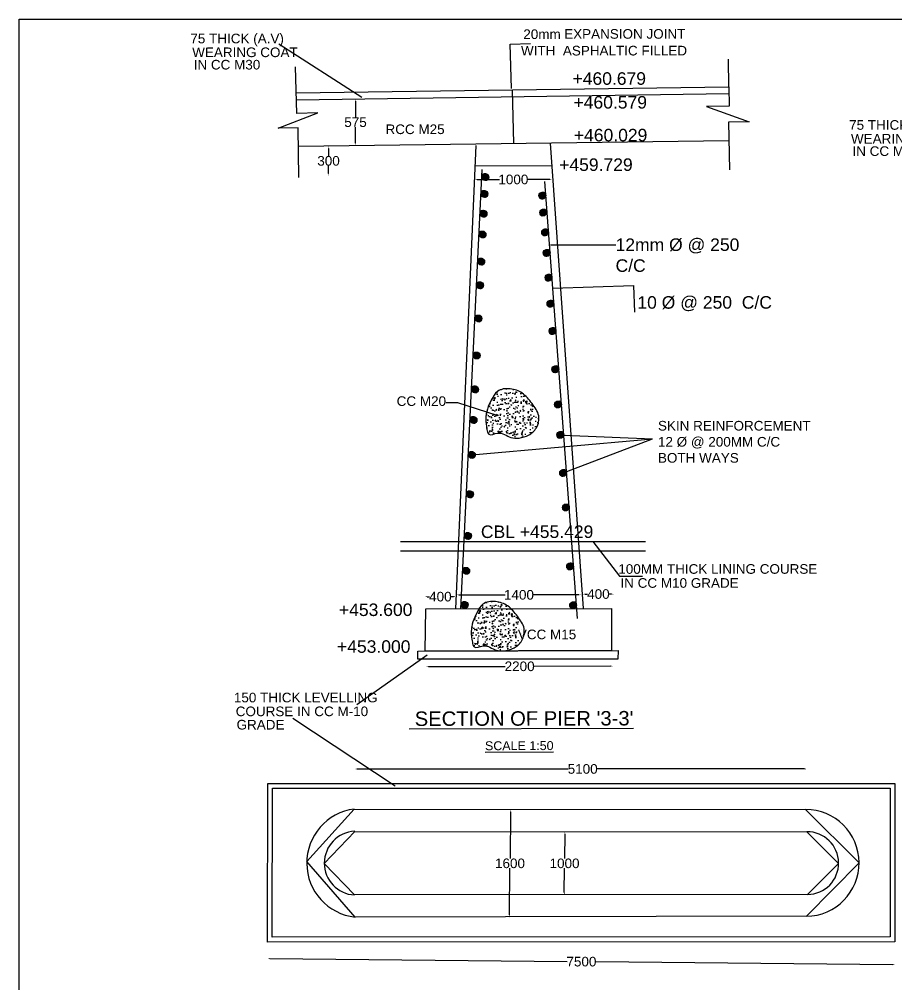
# Model space of a CAD drawing. Header units: inches. Extents: x 364371 to 391489, y -177812 to -157606.
# Drawn here: x 364371 to 373471, y -167625 to -157606 of the extents above; entities that cross this region are included whole.
import ezdxf

# ---------------------------------------------------------------- set-up
doc = ezdxf.new("R2010")
doc.units = ezdxf.units.IN
doc.header["$MEASUREMENT"] = 0
for name, color, linetype in [('BOX & TEXT', 7, 'Continuous'), ('DRAWING', 7, 'Continuous'), ('TEXT', 7, 'Continuous')]:
    doc.layers.add(name, color=color, linetype=linetype)
doc.styles.get("Standard").update_dxf_attribs({"font": 'arial.ttf'})
doc.dimstyles.new('ST100', dxfattribs={"dimtxt": 100, "dimasz": 25, "dimexe": 0, "dimexo": 300, "dimgap": 0.09, "dimtad": 0, "dimtih": 1, "dimtoh": 1, "dimdec": 0, "dimzin": 0, "dimdsep": 46, "dimtxsty": 'Standard', "dimcen": 0, "dimse1": 1, "dimse2": 1, "dimadec": 0, "dimazin": 0, "dimtfac": 1, "dimtdec": 0, "dimtofl": 0, "dimtmove": 0, "dimatfit": 3, "dimfxl": 2000, "dimtolj": 1, "dimtzin": 0, "dimarcsym": 0})

# ---------------------------------------------------------------- blocks, each defined once
blk = doc.blocks.new('*D42')
at = {"layer": 'Defpoints', "color": 0, "ltscale": 0.4}
for p in [(368589, -164339), (370531, -164318), (370531, -164344)]:
    blk.add_point(p, dxfattribs=at)
at = {"layer": 'DRAWING', "color": 0, "lineweight": -2, "ltscale": 0.4}
for p, q in [((368614, -164323), (369410, -164321)), ((370506, -164319), (369710, -164321))]:
    blk.add_line(p, q, dxfattribs=at)
at = {"layer": 'DRAWING', "color": 0, "ltscale": 0.4}
for points in [[(370506, -164314), (370506, -164323), (370531, -164318)], [(368614, -164319), (368614, -164327), (368589, -164323)]]:
    blk.add_solid(points, dxfattribs=at)
at = {"layer": 'DRAWING', "color": 0, "ltscale": 0.4, "insert": (369560, -164321), "char_height": 100, "attachment_point": 5}
blk.add_mtext('\\A1;2200', dxfattribs=at)
blk = doc.blocks.new('*D43')
at = {"layer": 'Defpoints', "color": 0, "ltscale": 0.4}
for p in [(368575, -163606), (368900, -163598), (368900, -163605)]:
    blk.add_point(p, dxfattribs=at)
at = {"layer": 'DRAWING', "color": 0, "lineweight": -2, "ltscale": 0.4}
for p, q in [((368600, -163598), (368625, -163598)), ((368875, -163598), (368850, -163598))]:
    blk.add_line(p, q, dxfattribs=at)
at = {"layer": 'DRAWING', "color": 0, "ltscale": 0.4}
for points in [[(368600, -163594), (368600, -163603), (368575, -163598)], [(368875, -163593), (368875, -163602), (368900, -163598)]]:
    blk.add_solid(points, dxfattribs=at)
at = {"layer": 'DRAWING', "color": 0, "ltscale": 0.4, "insert": (368738, -163598), "char_height": 100, "attachment_point": 5}
blk.add_mtext('\\A1;400', dxfattribs=at)
blk = doc.blocks.new('*D44')
at = {"layer": 'Defpoints', "color": 0, "ltscale": 0.4}
for p in [(370214, -163579), (370539, -163571), (370539, -163578)]:
    blk.add_point(p, dxfattribs=at)
at = {"layer": 'DRAWING', "color": 0, "lineweight": -2, "ltscale": 0.4}
for p, q in [((370239, -163571), (370264, -163571)), ((370514, -163571), (370489, -163571))]:
    blk.add_line(p, q, dxfattribs=at)
at = {"layer": 'DRAWING', "color": 0, "ltscale": 0.4}
for points in [[(370239, -163567), (370239, -163576), (370214, -163571)], [(370514, -163567), (370514, -163575), (370539, -163571)]]:
    blk.add_solid(points, dxfattribs=at)
at = {"layer": 'DRAWING', "color": 0, "ltscale": 0.4, "insert": (370377, -163571), "char_height": 100, "attachment_point": 5}
blk.add_mtext('\\A1;400', dxfattribs=at)
blk = doc.blocks.new('*D45')
at = {"layer": 'Defpoints', "color": 0, "ltscale": 0.4}
for p in [(369093, -159262), (369897, -159260), (369897, -159267)]:
    blk.add_point(p, dxfattribs=at)
at = {"layer": 'DRAWING', "color": 0, "lineweight": -2, "ltscale": 0.4}
for p, q in [((369118, -159269), (369350, -159269)), ((369872, -159268), (369639, -159268))]:
    blk.add_line(p, q, dxfattribs=at)
at = {"layer": 'DRAWING', "color": 0, "ltscale": 0.4}
for points in [[(369118, -159265), (369118, -159274), (369093, -159269)], [(369872, -159263), (369872, -159272), (369897, -159267)]]:
    blk.add_solid(points, dxfattribs=at)
at = {"layer": 'DRAWING', "color": 0, "ltscale": 0.4, "insert": (369495, -159268), "char_height": 100, "attachment_point": 5}
blk.add_mtext('\\A1;1000', dxfattribs=at)
blk = doc.blocks.new('*D47')
at = {"layer": 'Defpoints', "color": 0, "ltscale": 0.4}
for p in [(368906, -163463), (370200, -163469), (370200, -163579)]:
    blk.add_point(p, dxfattribs=at)
at = {"layer": 'DRAWING', "color": 0, "lineweight": -2, "ltscale": 0.4}
for p, q in [((368931, -163579), (369409, -163579)), ((370175, -163579), (369698, -163579))]:
    blk.add_line(p, q, dxfattribs=at)
at = {"layer": 'DRAWING', "color": 0, "ltscale": 0.4}
for points in [[(368931, -163575), (368931, -163583), (368906, -163579)], [(370175, -163575), (370175, -163583), (370200, -163579)]]:
    blk.add_solid(points, dxfattribs=at)
at = {"layer": 'DRAWING', "color": 0, "ltscale": 0.4, "insert": (369553, -163579), "char_height": 100, "attachment_point": 5}
blk.add_mtext('\\A1;1400', dxfattribs=at)
blk = doc.blocks.new('*D46')
at = {"layer": 'Defpoints', "color": 0, "ltscale": 0.4}
for p in [(367599, -158921), (367578, -159230), (367586, -159230)]:
    blk.add_point(p, dxfattribs=at)
at = {"layer": 'DRAWING', "color": 0, "lineweight": -2, "ltscale": 0.4}
for p, q in [((367578, -158946), (367578, -159024)), ((367578, -159205), (367578, -159127))]:
    blk.add_line(p, q, dxfattribs=at)
at = {"layer": 'DRAWING', "color": 0, "ltscale": 0.4}
for points in [[(367574, -158946), (367582, -158946), (367578, -158921)], [(367574, -159205), (367582, -159205), (367578, -159230)]]:
    blk.add_solid(points, dxfattribs=at)
at = {"layer": 'DRAWING', "color": 0, "ltscale": 0.4, "insert": (367578, -159075), "char_height": 100, "attachment_point": 5}
blk.add_mtext('\\A1;300', dxfattribs=at)
blk = doc.blocks.new('*D48')
at = {"layer": 'BOX & TEXT', "color": 0, "lineweight": -2, "ltscale": 0.4}
for p, q in [((367858, -158456), (367858, -158623)), ((367858, -158891), (367858, -158725))]:
    blk.add_line(p, q, dxfattribs=at)
at = {"layer": 'BOX & TEXT', "color": 0, "ltscale": 0.4}
for points in [[(367854, -158456), (367862, -158456), (367858, -158431)], [(367854, -158891), (367862, -158891), (367858, -158916)]]:
    blk.add_solid(points, dxfattribs=at)
at = {"layer": 'Defpoints', "color": 0, "ltscale": 0.4}
for p in [(367858, -158431), (367871, -158431), (367878, -158916)]:
    blk.add_point(p, dxfattribs=at)
at = {"layer": 'BOX & TEXT', "color": 0, "ltscale": 0.4, "insert": (367858, -158674), "char_height": 100, "attachment_point": 5}
blk.add_mtext('\\A1;575', dxfattribs=at)
blk = doc.blocks.new('*D81')
at = {"layer": 'Defpoints', "color": 0, "ltscale": 0.4}
for p in [(369465, -165807), (369546, -165807), (369530, -166925)]:
    blk.add_point(p, dxfattribs=at)
at = {"layer": 'DRAWING', "color": 0, "lineweight": -2, "ltscale": 0.4}
for p, q in [((369465, -165832), (369461, -166315)), ((369455, -166900), (369460, -166417))]:
    blk.add_line(p, q, dxfattribs=at)
at = {"layer": 'DRAWING', "color": 0, "ltscale": 0.4}
for points in [[(369461, -165832), (369469, -165832), (369465, -165807)], [(369451, -166900), (369459, -166900), (369455, -166925)]]:
    blk.add_solid(points, dxfattribs=at)
at = {"layer": 'DRAWING', "color": 0, "ltscale": 0.4, "insert": (369460, -166366), "char_height": 100, "attachment_point": 5}
blk.add_mtext('\\A1;1600', dxfattribs=at)
blk = doc.blocks.new('*D82')
at = {"layer": 'Defpoints', "color": 0, "ltscale": 0.4}
for p in [(370012, -166038), (370030, -166038), (370017, -166694)]:
    blk.add_point(p, dxfattribs=at)
at = {"layer": 'DRAWING', "color": 0, "lineweight": -2, "ltscale": 0.4}
for p, q in [((370029, -166063), (370027, -166315)), ((370023, -166669), (370026, -166417))]:
    blk.add_line(p, q, dxfattribs=at)
at = {"layer": 'DRAWING', "color": 0, "ltscale": 0.4}
for points in [[(370025, -166063), (370034, -166063), (370030, -166038)], [(370019, -166669), (370028, -166669), (370023, -166694)]]:
    blk.add_solid(points, dxfattribs=at)
at = {"layer": 'DRAWING', "color": 0, "ltscale": 0.4, "insert": (370026, -166366), "char_height": 100, "attachment_point": 5}
blk.add_mtext('\\A1;1000', dxfattribs=at)
blk = doc.blocks.new('*D84')
at = {"layer": 'Defpoints', "color": 0, "ltscale": 0.4}
for p in [(366945, -167369), (373457, -167368), (373457, -167417)]:
    blk.add_point(p, dxfattribs=at)
at = {"layer": 'DRAWING', "color": 0, "lineweight": -2, "ltscale": 0.4}
for p, q in [((366970, -167354), (370052, -167384)), ((373432, -167417), (370350, -167387))]:
    blk.add_line(p, q, dxfattribs=at)
at = {"layer": 'DRAWING', "color": 0, "ltscale": 0.4}
for points in [[(366970, -167350), (366970, -167358), (366945, -167354)], [(373432, -167413), (373431, -167421), (373457, -167417)]]:
    blk.add_solid(points, dxfattribs=at)
at = {"layer": 'DRAWING', "color": 0, "ltscale": 0.4, "insert": (370201, -167386), "char_height": 100, "attachment_point": 5}
blk.add_mtext('\\A1;7500', dxfattribs=at)
blk = doc.blocks.new('*D85')
at = {"layer": 'Defpoints', "color": 0, "ltscale": 0.4}
for p in [(372539, -165386), (367849, -166033), (372539, -166038)]:
    blk.add_point(p, dxfattribs=at)
at = {"layer": 'DRAWING', "color": 0, "lineweight": -2, "ltscale": 0.4}
for p, q in [((367874, -165386), (370064, -165386)), ((372514, -165386), (370363, -165386))]:
    blk.add_line(p, q, dxfattribs=at)
at = {"layer": 'DRAWING', "color": 0, "ltscale": 0.4}
for points in [[(367874, -165382), (367874, -165391), (367849, -165386)], [(372514, -165382), (372514, -165391), (372539, -165386)]]:
    blk.add_solid(points, dxfattribs=at)
at = {"layer": 'DRAWING', "color": 0, "ltscale": 0.4, "insert": (370214, -165386), "char_height": 100, "attachment_point": 5}
blk.add_mtext('\\A1;5100', dxfattribs=at)

msp = doc.modelspace()

# ---------------------------------------------------------------- hatches: boundary and pattern name
at = {"layer": 'DRAWING', "ltscale": 0.4}
h = msp.add_hatch(dxfattribs=at)
h.set_pattern_fill('ANSI31', color=256, style=0)
h.set_pattern_definition([(45, (0, 0), (-0.08838834765, 0.08838834765), [])])
h.paths.add_polyline_path([(369239.4, -159242.3, 0.9553516), (369168.2, -159239.1), (369168, -159242.1, 1.0026598)])
h = msp.add_hatch(dxfattribs=at)
h.set_pattern_fill('ANSI31', color=256, style=0)
h.set_pattern_definition([(45, (-8.44228, -175.26689), (-0.08838834765, 0.08838834765), [])])
h.paths.add_polyline_path([(369230.9, -159417.6, 0.9553516), (369159.7, -159414.3), (369159.6, -159417.4, 1.0026598)])
h = msp.add_hatch(dxfattribs=at)
h.set_pattern_fill('ANSI31', color=256, style=0)
h.set_pattern_definition([(135, (738999.81522, -193.09055), (0.08838834765, 0.08838834765), [])])
h.paths.add_polyline_path([(369831.8, -159435.4, 1), (369760.4, -159435.4, 1)])
h = msp.add_hatch(dxfattribs=at)
h.set_pattern_fill('ANSI31', color=256, style=0)
h.set_pattern_definition([(45, (-18.39939, -381.1883), (-0.08838834765, 0.08838834765), [])])
h.paths.add_polyline_path([(369221, -159623.5, 0.9553516), (369149.8, -159620.3), (369149.6, -159623.3, 1.0026598)])
h = msp.add_hatch(dxfattribs=at)
h.set_pattern_fill('ANSI31', color=256, style=0)
h.set_pattern_definition([(135, (739008.2575, -368.35744), (0.08838834765, 0.08838834765), [])])
h.paths.add_polyline_path([(369840.2, -159610.7, 1), (369768.9, -159610.7, 1)])
h = msp.add_hatch(dxfattribs=at)
h.set_pattern_fill('ANSI31', color=256, style=0)
h.set_pattern_definition([(45, (-28.78488, -595.96913), (-0.08838834765, 0.08838834765), [])])
h.paths.add_polyline_path([(369210.6, -159838.3, 0.9553516), (369139.4, -159835), (369139.2, -159838.1, 1.0026598)])
h = msp.add_hatch(dxfattribs=at)
h.set_pattern_fill('ANSI31', color=256, style=0)
h.set_pattern_definition([(135, (739028.31984, -573.52365), (0.08838834765, 0.08838834765), [])])
h.paths.add_polyline_path([(369860.3, -159815.8, 1), (369788.9, -159815.8, 1)])
h = msp.add_hatch(dxfattribs=at)
h.set_pattern_fill('ANSI31', color=256, style=0)
h.set_pattern_definition([(135, (739044.59869, -787.86404), (0.08838834765, 0.08838834765), [])])
h.paths.add_polyline_path([(369876.6, -160030.2, 1), (369805.2, -160030.2, 1)])
h = msp.add_hatch(dxfattribs=at)
h.set_pattern_fill('ANSI31', color=256, style=0)
h.set_pattern_definition([(45, (-42.39518, -877.44161), (-0.08838834765, 0.08838834765), [])])
h.paths.add_polyline_path([(369197, -160119.8, 0.9553516), (369125.8, -160116.5), (369125.6, -160119.6, 1.0026598)])
h = msp.add_hatch(dxfattribs=at)
h.set_pattern_fill('ANSI31', color=256, style=0)
h.set_pattern_definition([(135, (739063.51503, -1044.46252), (0.08838834765, 0.08838834765), [])])
h.paths.add_polyline_path([(369895.5, -160286.8, 1), (369824.1, -160286.8, 1)])
h = msp.add_hatch(dxfattribs=at)
h.set_pattern_fill('ANSI31', color=256, style=0)
h.set_pattern_definition([(45, (-54.30031, -1123.64998), (-0.08838834765, 0.08838834765), [])])
h.paths.add_polyline_path([(369185.1, -160366, 0.9553516), (369113.9, -160362.7), (369113.7, -160365.8, 1.0026598)])
h = msp.add_hatch(dxfattribs=at)
h.set_pattern_fill('ANSI31', color=256, style=0)
h.set_pattern_definition([(135, (739083.69826, -1314.52969), (0.08838834765, 0.08838834765), [])])
h.paths.add_polyline_path([(369915.7, -160556.9, 1), (369844.3, -160556.9, 1)])
h = msp.add_hatch(dxfattribs=at)
h.set_pattern_fill('ANSI31', color=256, style=0)
h.set_pattern_definition([(45, (-70.95258, -1468.03307), (-0.08838834765, 0.08838834765), [])])
h.paths.add_polyline_path([(369168.4, -160710.4, 0.9553516), (369097.2, -160707.1), (369097.1, -160710.2, 1.0026598)])
h = msp.add_hatch(dxfattribs=at)
h.set_pattern_fill('ANSI31', color=256, style=0)
h.set_pattern_definition([(135, (739104.8947, -1598.15439), (0.08838834765, 0.08838834765), [])])
h.paths.add_polyline_path([(369936.9, -160840.5, 1), (369865.5, -160840.5, 1)])
h = msp.add_hatch(dxfattribs=at)
h.set_pattern_fill('ANSI31', color=256, style=0)
h.set_pattern_definition([(45, (-89.53594, -1852.35273), (-0.08838834765, 0.08838834765), [])])
h.paths.add_polyline_path([(369149.8, -161094.7, 0.9553516), (369078.6, -161091.4), (369078.5, -161094.5, 1.0026598)])
h = msp.add_hatch(dxfattribs=at)
h.set_pattern_fill('ANSI31', color=256, style=0)
h.set_pattern_definition([(135, (739134.55012, -1994.96679), (0.08838834765, 0.08838834765), [])])
h.paths.add_polyline_path([(369966.5, -161237.3, 1), (369895.2, -161237.3, 1)])
h = msp.add_hatch(dxfattribs=at)
h.set_pattern_fill('ANSI31', color=256, style=0)
h.set_pattern_definition([(45, (-106.53587, -2203.92578), (-0.08838834765, 0.08838834765), [])])
h.paths.add_polyline_path([(369132.8, -161446.2, 0.9553516), (369061.6, -161443), (369061.5, -161446.1, 1.0026598)])
h = msp.add_hatch(dxfattribs=at)
h.set_pattern_fill('AR-CONC', color=256, scale=15.420849, angle=0.1412, style=0)
h.set_pattern_definition([(50.141203, (-1972309.63, 1060281.6), (110.631124, -9.404295), [11.565637, -127.2220063]), (355.141203, (-1972309.63, 1060281.6), (-21.682432, 115.9413316), [9.2525095, -101.777605]), (100.592603, (-1972300.41, 1060280.81), (88.948774, 106.5369663), [9.8292786, -108.122068]), (46.325403, (-1972309.7, 1060312.44), (164.640037, -25.118766), [17.348455, -190.833009]), (96.776803, (-1972295.98, 1060310.35), (143.762285, 150.572001), [14.743918, -162.183076]), (351.325403, (-1972309.7, 1060312.44), (143.762168, 150.572114), [13.878764, -152.666408]), (21.141203, (-1972294.265, 1060304.77), (92.2008684, -61.860215), [11.565637, -127.2220063]), (326.141203, (-1972294.27, 1060304.77), (37.2455905, 111.916425), [9.2525095, -101.777605]), (71.592603, (-1972286.58, 1060299.61), (129.446497, 50.056109), [9.8292786, -108.122068]), (37.641203, (-1972309.63, 1060281.598), (1.74863426, 51.3395247), [0, -100.543937, 0, -103.31969, 0, -102.1631262]), (7.641203, (-1972309.63, 1060281.6), (40.4175413, 60.9214278), [0, -58.9076441, 0, -98.2308097, 0, -38.9376443]), (327.641203, (-1972344.017, 1060281.513), (82.3282749, -3.2752683), [0, -38.5521231, 0, -120.2826241, 0, -159.6057897]), (317.641203, (-1972359.44, 1060281.475), (89.893943, 15.6586256), [0, -50.11776, 0, -79.879999, 0, -113.343242])])
edge = h.paths.add_edge_path()
edge.add_spline(control_points=[(369556.3, -161951.8), (369526.4, -161952.5), (369447.7, -161954.4), (369359.6, -161868.9), (369236.2, -161940.4), (369215.8, -161837.5), (369204.1, -161757.1), (369221.4, -161646.7), (369268.7, -161555.5), (369324.6, -161445.3), (369464.6, -161430.2), (369599.1, -161478.2), (369688.6, -161591.1), (369775.4, -161709.7), (369747.3, -161847.8), (369659.7, -161929.6), (369589.3, -161944.6), (369555.5, -161951.9)], knot_values=[0, 0, 0, 0, 11.346759, 29.9353967, 42.1491997, 49.0017162, 63.2652715, 76.6606591, 90.5446923, 103.9898044, 121.6075457, 138.8080048, 158.082761, 176.8054394, 193.253562, 207.6708332, 220.9200686, 220.9200686, 220.9200686, 220.9200686], degree=3, periodic=0)
h = msp.add_hatch(dxfattribs=at)
h.set_pattern_fill('ANSI31', color=256, style=0)
h.set_pattern_definition([(135, (739161.89355, -2360.84307), (0.08838834765, 0.08838834765), [])])
h.paths.add_polyline_path([(369993.9, -161603.2, 1), (369922.5, -161603.2, 1)])
h = msp.add_hatch(dxfattribs=at)
h.set_pattern_fill('ANSI31', color=256, style=0)
h.set_pattern_definition([(45, (-121.87249, -2521.09997), (-0.08838834765, 0.08838834765), [])])
h.paths.add_polyline_path([(369117.5, -161763.4, 0.9553516), (369046.3, -161760.2), (369046.1, -161763.2, 1.0026598)])
h = msp.add_hatch(dxfattribs=at)
h.set_pattern_fill('ANSI31', color=256, style=0)
h.set_pattern_definition([(135, (739185.47753, -2676.41487), (0.08838834765, 0.08838834765), [])])
h.paths.add_polyline_path([(370017.5, -161918.7, 1), (369946.1, -161918.7, 1)])
h = msp.add_hatch(dxfattribs=at)
h.set_pattern_fill('ANSI31', color=256, style=0)
h.set_pattern_definition([(45, (-139.39247, -2883.42815), (-0.08838834765, 0.08838834765), [])])
h.paths.add_polyline_path([(369100, -162125.8, 0.9553516), (369028.8, -162122.5), (369028.6, -162125.6, 1.0026598)])
h = msp.add_hatch(dxfattribs=at)
h.set_pattern_fill('ANSI31', color=256, style=0)
h.set_pattern_definition([(135, (739215.21453, -3070.8384), (0.08838834765, 0.08838834765), [])])
h.paths.add_polyline_path([(370047.2, -162313.2, 1), (369975.8, -162313.2, 1)])
h = msp.add_hatch(dxfattribs=at)
h.set_pattern_fill('ANSI31', color=256, style=0)
h.set_pattern_definition([(45, (-159.19111, -3292.88089), (-0.08838834765, 0.08838834765), [])])
h.paths.add_polyline_path([(369080.2, -162535.2, 0.9553516), (369009, -162531.9), (369008.8, -162535, 1.0026598)])
h = msp.add_hatch(dxfattribs=at)
h.set_pattern_fill('ANSI31', color=256, style=0)
h.set_pattern_definition([(135, (739243.31383, -3429.33135), (0.08838834765, 0.08838834765), [])])
h.paths.add_polyline_path([(370075.3, -162671.7, 1), (370003.9, -162671.7, 1)])
h = msp.add_hatch(dxfattribs=at)
h.set_pattern_fill('ANSI31', color=256, style=0)
h.set_pattern_definition([(45, (-180.07783, -3724.8361), (-0.08838834765, 0.08838834765), [])])
h.paths.add_polyline_path([(369059.3, -162967.2, 0.9553516), (368988.1, -162963.9), (368987.9, -162967, 1.0026598)])
h = msp.add_hatch(dxfattribs=at)
h.set_pattern_fill('ANSI31', color=256, style=0)
h.set_pattern_definition([(45, (-197.59876, -4087.18382), (-0.08838834765, 0.08838834765), [])])
h.paths.add_polyline_path([(369041.8, -163329.5, 0.9553516), (368970.6, -163326.3), (368970.4, -163329.3, 1.0026598)])
h = msp.add_hatch(dxfattribs=at)
h.set_pattern_fill('ANSI31', color=256, style=0)
h.set_pattern_definition([(135, (739287.49574, -4041.49736), (0.08838834765, 0.08838834765), [])])
h.paths.add_polyline_path([(370119.5, -163283.8, 1), (370048.1, -163283.8, 1)])
h = msp.add_hatch(dxfattribs=at)
h.set_pattern_fill('ANSI31', color=256, style=0)
h.set_pattern_definition([(45, (-214.70257, -4440.90509), (-0.08838834765, 0.08838834765), [])])
h.paths.add_polyline_path([(369024.7, -163683.2, 0.9553516), (368953.5, -163680), (368953.3, -163683, 1.0026598)])
h = msp.add_hatch(dxfattribs=at)
h.set_pattern_fill('AR-CONC', color=256, scale=15.420849, angle=0.1412, style=0)
h.set_pattern_definition([(50.141203, (-1972461.01, 1058073.535), (110.631124, -9.404295), [11.565637, -127.2220063]), (355.141203, (-1972461.01, 1058073.53), (-21.682432, 115.9413316), [9.2525095, -101.777605]), (100.592603, (-1972451.79, 1058072.75), (88.948774, 106.5369663), [9.8292786, -108.122068]), (46.325403, (-1972461.09, 1058104.38), (164.640037, -25.118766), [17.348455, -190.833009]), (96.776803, (-1972447.37, 1058102.28), (143.762285, 150.572001), [14.743918, -162.183076]), (351.325403, (-1972461.09, 1058104.38), (143.762168, 150.572114), [13.878764, -152.666408]), (21.141203, (-1972445.65, 1058096.7), (92.2008684, -61.860215), [11.565637, -127.2220063]), (326.141203, (-1972445.65, 1058096.7), (37.2455905, 111.916425), [9.2525095, -101.777605]), (71.592603, (-1972437.96, 1058091.55), (129.446497, 50.056109), [9.8292786, -108.122068]), (37.641203, (-1972461.01, 1058073.535), (1.74863426, 51.3395247), [0, -100.543937, 0, -103.31969, 0, -102.1631262]), (7.641203, (-1972461.01, 1058073.535), (40.4175413, 60.9214278), [0, -58.9076441, 0, -98.2308097, 0, -38.9376443]), (327.641203, (-1972495.4, 1058073.45), (82.3282749, -3.2752683), [0, -38.5521231, 0, -120.2826241, 0, -159.6057897]), (317.641203, (-1972510.82, 1058073.41), (89.893943, 15.6586256), [0, -50.11776, 0, -79.879999, 0, -113.343242])])
edge = h.paths.add_edge_path()
edge.add_spline(control_points=[(369404.9, -164159.9), (369375, -164160.6), (369296.3, -164162.4), (369208.2, -164076.9), (369084.8, -164148.4), (369064.4, -164045.6), (369052.7, -163965.2), (369070, -163854.8), (369117.3, -163763.6), (369173.2, -163653.4), (369313.3, -163638.3), (369447.7, -163686.3), (369537.2, -163799.2), (369624.1, -163917.8), (369596, -164055.9), (369508.4, -164137.6), (369437.9, -164152.7), (369404.2, -164159.9)], knot_values=[0, 0, 0, 0, 11.346759, 29.9353967, 42.1491997, 49.0017162, 63.2652715, 76.6606591, 90.5446923, 103.9898044, 121.6075457, 138.8080048, 158.082761, 176.8054394, 193.253562, 207.6708332, 220.9200686, 220.9200686, 220.9200686, 220.9200686], degree=3, periodic=0)
h = msp.add_hatch(dxfattribs=at)
h.set_pattern_fill('ANSI31', color=256, style=0)
h.set_pattern_definition([(135, (739318.50447, -4443.92069), (0.08838834765, 0.08838834765), [])])
h.paths.add_polyline_path([(370150.5, -163686.2, 1), (370079.1, -163686.2, 1)])

# ---------------------------------------------------------------- linework, layer by layer
at = {"layer": 'BOX & TEXT', "ltscale": 0.4}
for centre, radius, start, end in [((367917.5, -166361.9), 565.1, 97.37891, 263.60617), ((372526.2, -166360.7), 554.5, 270.88723, 90.00584), ((367864.7, -166363.4), 330.6, 92.68035, 266.93725), ((372543.1, -166363.1), 325.4, 270.71583, 90.71583)]:
    msp.add_arc(centre, radius, start, end, dxfattribs=at)
at = {"layer": 'DRAWING', "ltscale": 0.4}
for points in [[(364370.9, -157605.5), (389777.9, -157605.5), (389777.9, -177811.9), (364370.9, -177811.9)], [(368504.5, -164162.1), (370581, -164157.2), (370579.2, -164247.3), (368505.2, -164247.3)]]:
    msp.add_lwpolyline(points, close=True, dxfattribs=at)
at = {"layer": 'DRAWING'}
for points in [[(367270.8, -159248.3), (367264, -158732.2), (367056.6, -158734.9), (367465.4, -158575.5), (367249, -158581.4), (367235.8, -158097.9)], [(369498.4, -158895.1), (369486.9, -158338.4)], [(371730.5, -158306.9), (371733.4, -158507.6), (371499.4, -158510.8), (371941.9, -158669.2), (371726.9, -158673), (371735.5, -159167)], [(369878.1, -158889.9), (370217.9, -163719.6)], [(369105.1, -158913.9), (368895, -163722.8)], [(368951.4, -163722.7), (369171.7, -159166)], [(369095.9, -159124.4), (369894.6, -159124.7)], [(370159.9, -163824.4), (369820.8, -159287.8)], [(368585.5, -163723.6), (370511.8, -163718.8), (370512.9, -164157.2), (368581, -164162), (368585.5, -163723.6)], [(366949.2, -165535.9), (373451.7, -165536.8), (373453.1, -167178.6), (366944.1, -167181.8), (366949.2, -165535.9)], [(367352.6, -166346.1), (367844.9, -165801.5), (372526.2, -165806.3), (373080.7, -166361.4), (372534.8, -166915.1), (367854.5, -166923.4), (367352.6, -166346.1)], [(367534.1, -166365.4), (367849.3, -166033.2), (372539.1, -166037.7), (372866.5, -166365.5), (372547.2, -166688.5), (367847.1, -166693.6), (367534.1, -166365.4)]]:
    msp.add_lwpolyline(points, dxfattribs=at)
at = {"layer": 'DRAWING', "color": 7}
for points in [[(367243.2, -158369.9), (371730.5, -158306.9), (371726.5, -158017.9)], [(367245.1, -158439.7), (371731.5, -158376.7)], [(371730.2, -158865.8), (367266.5, -158924.4)]]:
    msp.add_lwpolyline(points, dxfattribs=at)
at = {"layer": 'DRAWING', "ltscale": 0.4}
for points in [[(368325.3, -163023.5), (370866.6, -163023.5)], [(368325.3, -163123.4), (370866.6, -163123.4)]]:
    msp.add_lwpolyline(points, dxfattribs=at)
at = {"layer": 'DRAWING'}
msp.add_lwpolyline([(366998.3, -165585.1), (373402.5, -165586), (373403.8, -167129.3), (366993.5, -167132.5)], close=True, dxfattribs=at)
at = {"layer": 'DRAWING', "ltscale": 0.4}
for centre in [(369203.7, -159242.3), (369195.3, -159417.6), (369796.1, -159435.4), (369185.3, -159623.5), (369804.6, -159610.7), (369174.9, -159838.3), (369824.6, -159815.8), (369840.9, -160030.2), (369161.3, -160119.8), (369859.8, -160286.8), (369149.4, -160366), (369880, -160556.9), (369132.8, -160710.4), (369901.2, -160840.5), (369114.2, -161094.7), (369930.8, -161237.3), (369097.2, -161446.2), (369958.2, -161603.2), (369081.8, -161763.4), (369981.8, -161918.7), (369064.3, -162125.8), (370011.5, -162313.2), (369044.5, -162535.2), (370039.6, -162671.7), (369023.6, -162967.2), (369006.1, -163329.5), (370083.8, -163283.8), (368989, -163683.2), (370114.8, -163686.2)]:
    msp.add_circle(centre, 35.7, dxfattribs=at)
for points in [[(369555.5, -161951.9), (369653.2, -161921.9), (369733.8, -161845.3), (369757.5, -161720.7), (369689.2, -161593.6), (369586.9, -161485.8), (369462.1, -161440.8), (369329.1, -161468), (369269.8, -161553), (369226.1, -161650.8), (369209.4, -161752.7), (369221, -161862.1), (369239.5, -161911.5), (369333, -161900), (369469.1, -161944.9), (369556.3, -161951.8)], [(369404.2, -164159.9), (369501.8, -164130), (369582.4, -164053.4), (369606.1, -163928.8), (369537.8, -163801.6), (369435.5, -163693.8), (369310.8, -163648.9), (369177.7, -163676.1), (369118.4, -163761.1), (369074.7, -163858.8), (369058, -163960.8), (369069.6, -164070.1), (369088.1, -164119.6), (369181.6, -164108.1), (369317.7, -164153), (369404.9, -164159.9)]]:
    msp.add_spline(points, degree=3, dxfattribs=at)

# ---------------------------------------------------------------- texts
at = {"layer": 'BOX & TEXT', "insert": (370994.8, -161773.6), "char_height": 100, "width": 1681.304, "attachment_point": 1}
msp.add_mtext('SKIN REINFORCEMENT \\P12 Ø @ 200MM C/C BOTH WAYS', dxfattribs=at)
at = {"layer": 'DRAWING', "color": 7}
for s, height, p in [(' 75 THICK (A.V)', 100, (366106, -157854.9)), ('  20mm  ', 100, (369520.6, -157810.2)), (' EXPANSION JOINT', 100, (369983.1, -157807.3)), (' WEARING COAT', 100, (366125.1, -157998.2)), ('   WITH  ASPHALTIC FILLED', 100, (369457.6, -157981.1)), (' IN CC M30', 100, (366140.6, -158126.6)), (' +460.679', 130, (370058.1, -158285.4)), (' +460.579', 130, (370068.2, -158532.1)), ('RCC M25', 100, (368168.9, -158796.9)), (' 75 THICK (A.V)', 100, (372938.8, -158752.2)), (' +460.029', 130, (370072, -158872.6)), (' WEARING COAT', 100, (372958, -158895.4)), (' IN CC M30', 100, (372973.5, -159023.8)), (' +459.729', 130, (369920, -159179.3)), (' CC M20', 100, (368245.9, -161618.2)), (' CBL +455.429', 130, (369107.9, -162989)), ('100MM THICK LINING COURSE', 100, (370583.4, -163360.6)), ('IN CC M10 GRADE', 100, (370605.8, -163505.8)), (' +453.600', 130, (367635.3, -163798.7)), (' VCC M15', 100, (369502.9, -164039.6)), ('+453.000', 130, (367665.5, -164180.5)), ('150 THICK LEVELLING ', 100, (366596.3, -164694.8)), ('COURSE IN CC M-10', 100, (366615.4, -164838.1)), ('GRADE', 100, (366624.2, -164976.6))]:
    msp.add_text(s, height=height, rotation=0.01749, dxfattribs=at).set_placement(p)
at = {"layer": 'DRAWING', "color": 7, "char_height": 130, "attachment_point": 1, "rotation": 0.01749}
for s, insert, width in [('12mm Ø @ 250  C/C', (370555, -159879.9), 1418.862), ('10 Ø @ 250  C/C', (370781.4, -160479.1), 1935.006)]:
    msp.add_mtext(s, dxfattribs=dict(at, insert=insert, width=width))
at = {"layer": 'TEXT'}
for s, height, p in [("%%U SECTION OF PIER '3-3'", 150, (368413.9, -164939.8)), ('%%USCALE 1:50', 92.525, (369200.9, -165191.3))]:
    msp.add_text(s, height=height, rotation=0.1412, dxfattribs=at).set_placement(p)

# ---------------------------------------------------------------- dimensions: what is measured, and where the dimension line sits
at = {"layer": 'BOX & TEXT', "ltscale": 0.4}
dim = msp.add_linear_dim(base=(367857.8, -158430.9), p1=(367877.7, -158916.4), p2=(367870.9, -158430.9), angle=90, text='575', dimstyle='ST100', dxfattribs=at)
dim.commit()
dim.dimension.update_dxf_attribs({"geometry": '*D48', "text_midpoint": (367857.8, -158673.7)})
at = {"layer": 'DRAWING', "ltscale": 0.4}
for base, p1, p2, angle, text, picture, middle in [((367578.3, -159229.7), (367598.5, -158921.1), (367585.9, -159229.7), 90, '300', '*D46', (367578.3, -159075.4)), ((369465.5, -165806.6), (369530.2, -166925.4), (369546, -165807.4), 89.44194, '1600', '*D81', (369460, -166365.7)), ((370029.6, -166038.2), (370017.1, -166693.7), (370012.4, -166038.1), 89.44194, '1000', '*D82', (370026.4, -166366)), ((373456.5, -167417.4), (366944.7, -167369), (373457, -167367.7), 359.44194, '7500', '*D84', (370200.7, -167385.7))]:
    dim = msp.add_linear_dim(base=base, p1=p1, p2=p2, angle=angle, text=text, dimstyle='ST100', dxfattribs=at)
    dim.commit()
    dim.dimension.update_dxf_attribs({"geometry": picture, "text_midpoint": middle})
for base, p1, p2, text, picture, middle in [((369896.6, -159267.5), (369093.1, -159262.3), (369896.6, -159260.3), '1000', '*D45', (369494.8, -159268.5)), ((370539.4, -163570.7), (370214.1, -163579), (370539.4, -163578.2), '400', '*D44', (370376.7, -163571.1)), ((368900.3, -163597.6), (368575.1, -163606), (368900.3, -163605.2), '400', '*D43', (368737.7, -163598)), ((370530.7, -164318.5), (368589.3, -164338.6), (370530.8, -164343.9), '2200', '*D42', (369560, -164320.9))]:
    dim = msp.add_linear_dim(base=base, p1=p1, p2=p2, angle=0.1412, text=text, dimstyle='ST100', override={"dimtxt": 100}, dxfattribs=at)
    dim.commit()
    dim.dimension.update_dxf_attribs({"geometry": picture, "text_midpoint": middle})
dim = msp.add_linear_dim(base=(370200.2, -163579.1), p1=(368906.3, -163462.8), p2=(370200.2, -163468.6), text='1400', dimstyle='ST100', dxfattribs=at)
dim.commit()
dim.dimension.update_dxf_attribs({"geometry": '*D47', "text_midpoint": (369553.3, -163579.1)})
dim = msp.add_linear_dim(base=(372539.1, -165386.5), p1=(367849.3, -166033.2), p2=(372539.1, -166037.7), text='5100', dimstyle='ST100', dxfattribs=at)
dim.commit()
dim.dimension.update_dxf_attribs({"geometry": '*D85', "text_midpoint": (370213.7, -165386.5), "dimtype": 160})

# ---------------------------------------------------------------- leaders
at = {"layer": 'BOX & TEXT', "ltscale": 0.4}
for points in [[(367924.3, -158417.1), (367063.3, -157863)], [(369064.3, -162125.8), (370937.9, -161961.2)], [(369978.2, -162325.8), (370937.9, -161961.2)], [(370017.4, -161920.3), (370937.9, -161961.2)], [(370320.7, -163023.5), (370595.8, -163386.4), (370834, -163386.4)], [(368600.3, -164204.6), (367872.1, -164721)], [(368270, -165563.4), (367206.3, -164861.2)]]:
    msp.add_leader(points, dimstyle='ST100', override={"dimgap": 0.09, "dimtad": 0}, dxfattribs=at)
at = {"layer": 'DRAWING', "ltscale": 0.4}
for points in [[(369476.9, -158324.7), (369462.3, -157862.9), (369673.3, -157857.9)], [(369880.6, -159946.9), (370556.7, -159946.9)], [(369903.9, -160394.7), (370741.7, -160367.8), (370753.1, -160644.4)], [(369326, -161716.5), (368918.5, -161586), (368794.8, -161586.3)]]:
    msp.add_leader(points, dimstyle='ST100', override={"dimgap": 0.09, "dimtad": 0}, dxfattribs=at)

doc.saveas('drawing.dxf')
